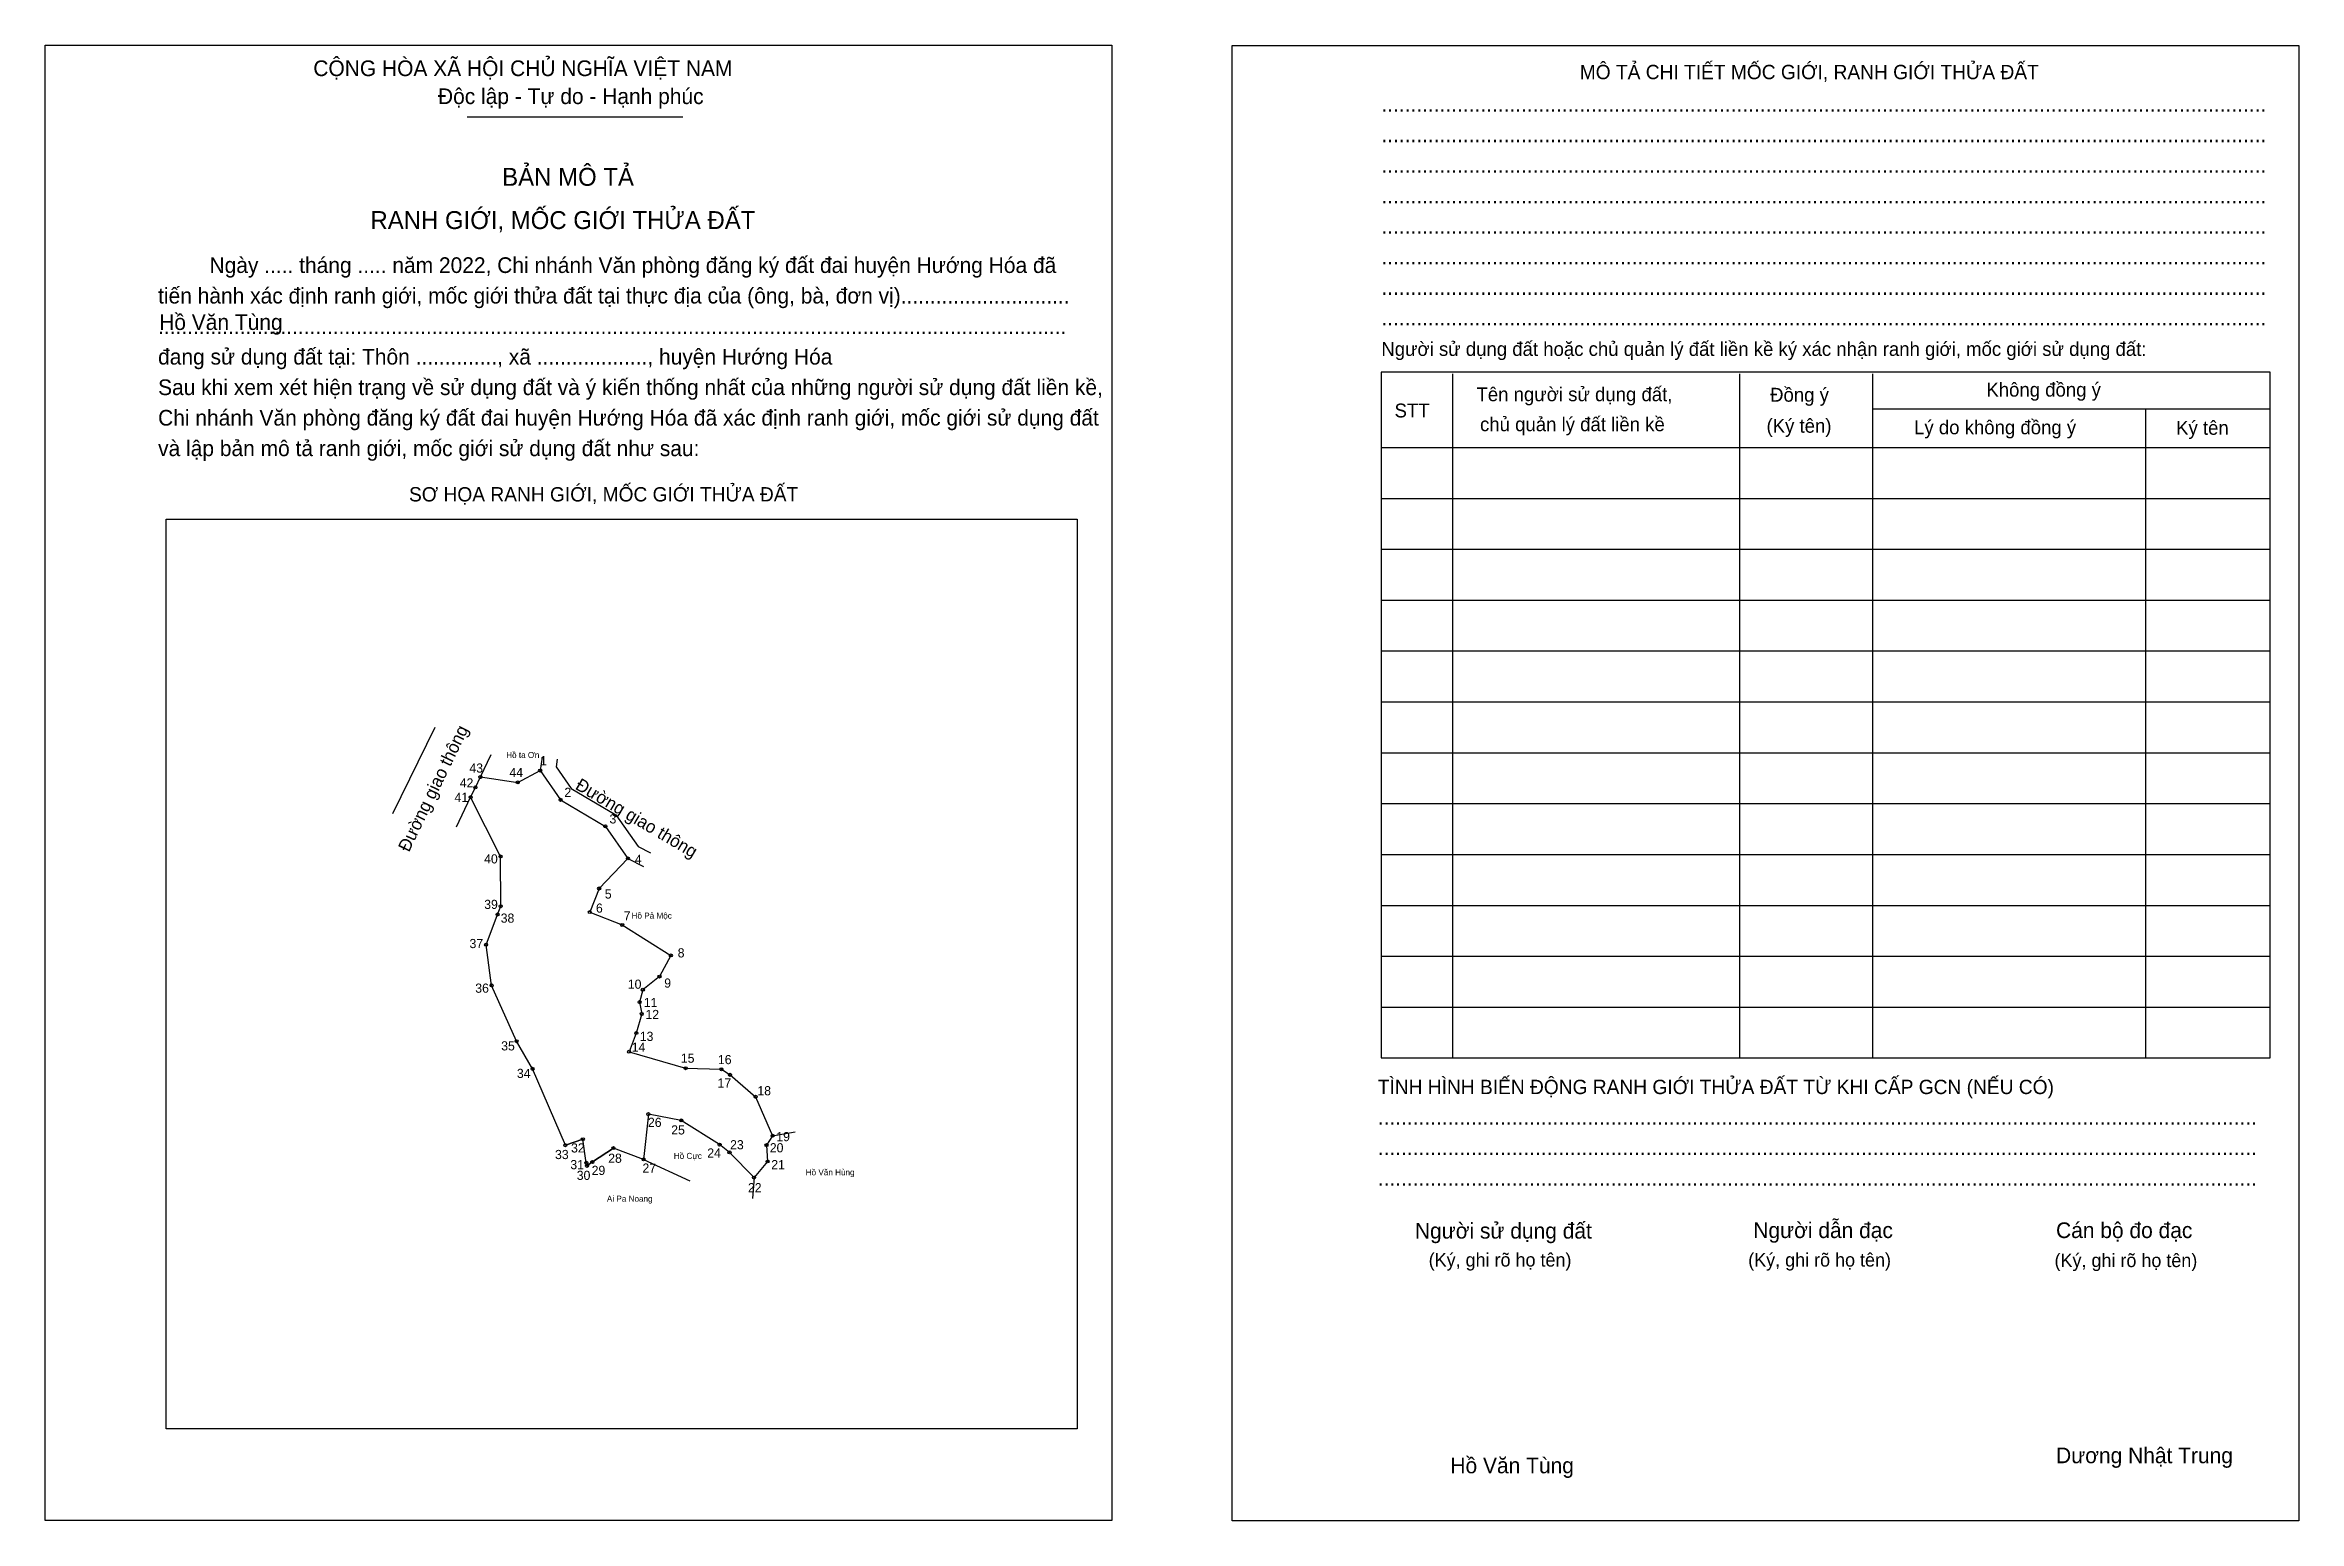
# Model space of a CAD drawing. Extents: x 546451 to 547341, y 1838154 to 1838737.
import ezdxf

# ---------------------------------------------------------------- set-up
doc = ezdxf.new("R2010")
doc.units = 0
for name, color, linetype in [('Level 1', 7, 'Continuous'), ('Level 10', 7, 'Continuous'), ('Level 11', 7, 'Continuous'), ('Level 2', 7, 'Continuous'), ('Level 25', 7, 'Continuous'), ('Level 55', 7, 'Continuous'), ('Level 6', 7, 'Continuous'), ('Level 9', 7, 'Continuous')]:
    doc.layers.add(name, color=color, linetype=linetype)

msp = doc.modelspace()

# ---------------------------------------------------------------- linework, layer by layer
at = {"layer": 'Level 1'}
for p, q in [((546451.43, 1838736.74), (546451.43, 1838736.74)), ((546919.78, 1838736.53), (546919.78, 1838736.53)), ((546618, 1838708.43), (546703.13, 1838708.43)), ((547006.8, 1838607.03), (547006.8, 1838336.99)), ((547120.04, 1838607.03), (547120.04, 1838336.99)), ((547172.44, 1838607.03), (547172.44, 1838336.99)), ((547172.44, 1838593.18), (547329.45, 1838593.18)), ((547280.26, 1838593.18), (547280.26, 1838336.99)), ((546978.69, 1838577.92), (547329.45, 1838577.92)), ((546978.69, 1838557.84), (547329.45, 1838557.84)), ((546499.24, 1838549.61), (546499.24, 1838549.61)), ((546978.69, 1838537.77), (547329.45, 1838537.77)), ((546978.69, 1838517.69), (547329.45, 1838517.69)), ((546978.69, 1838497.61), (547329.45, 1838497.61)), ((546978.69, 1838477.53), (547329.45, 1838477.53)), ((546978.69, 1838457.46), (547329.45, 1838457.46)), ((546978.69, 1838437.38), (547329.45, 1838437.38)), ((546978.69, 1838417.3), (547329.45, 1838417.3)), ((546978.69, 1838397.22), (547329.45, 1838397.22)), ((546978.69, 1838377.15), (547329.45, 1838377.15)), ((546978.69, 1838357.07), (547329.45, 1838357.07)), ((546858.63, 1838190.63), (546858.63, 1838190.63)), ((546872.4, 1838154.49), (546872.4, 1838154.49)), ((547340.75, 1838154.29), (547340.75, 1838154.29))]:
    msp.add_line(p, q, dxfattribs=at)
for points in [[(547329.45, 1838607.64), (546978.69, 1838607.64), (546978.69, 1838336.99), (547329.45, 1838336.99)], [(546499.24, 1838549.61), (546858.63, 1838549.61), (546858.63, 1838190.63), (546499.24, 1838190.63)]]:
    msp.add_lwpolyline(points, close=True, dxfattribs=at)
at = {"layer": 'Level 10'}
msp.add_lwpolyline([(546663.63, 1838304.92), (546656.73, 1838302.56), (546643.78, 1838332.7), (546637.48, 1838343.6), (546627.61, 1838365.65), (546625.45, 1838381.7), (546629.97, 1838393.61), (546631.22, 1838396.89), (546631.16, 1838416.5), (546619.36, 1838439.91), (546621.24, 1838443.8), (546623.2, 1838447.88), (546637.92, 1838445.72), (546646.79, 1838450.43), (546654.82, 1838438.87), (546672.53, 1838428.4), (546681.4, 1838415.74), (546670.07, 1838403.88), (546666.35, 1838394.56), (546679.15, 1838389.5), (546698.35, 1838377.45), (546693.88, 1838369.13), (546687.3, 1838363.92), (546686.01, 1838359.03), (546686.87, 1838354.35), (546684.73, 1838346.8), (546681.88, 1838339.46), (546704.16, 1838332.95), (546718.31, 1838332.52), (546721.71, 1838330.33), (546731.79, 1838321.68), (546738.51, 1838306.3), (546736.09, 1838302.58), (546736.5, 1838296.15), (546731.18, 1838289.81), (546721.5, 1838299.75), (546717.6, 1838302.78), (546702.47, 1838312.34), (546689.48, 1838314.82), (546687.59, 1838296.95), (546675.7, 1838301.42), (546667.39, 1838295.94), (546665.24, 1838294.41), (546664.98, 1838295.61)], close=True, dxfattribs=at)
at = {"layer": 'Level 11'}
for centre in [(546623.2, 1838447.88), (546646.79, 1838450.43), (546619.36, 1838439.91), (546621.24, 1838443.8), (546637.92, 1838445.72), (546654.82, 1838438.87), (546672.53, 1838428.4), (546631.16, 1838416.5), (546681.4, 1838415.74), (546670.07, 1838403.88), (546631.22, 1838396.89), (546666.35, 1838394.56), (546629.97, 1838393.61), (546679.15, 1838389.5), (546625.45, 1838381.7), (546698.35, 1838377.45), (546693.88, 1838369.13), (546627.61, 1838365.65), (546686.01, 1838359.03), (546687.3, 1838363.92), (546686.87, 1838354.35), (546637.48, 1838343.6), (546684.73, 1838346.8), (546643.78, 1838332.7), (546681.88, 1838339.46), (546704.16, 1838332.95), (546718.31, 1838332.52), (546721.71, 1838330.33), (546689.48, 1838314.82), (546731.79, 1838321.68), (546702.47, 1838312.34), (546738.51, 1838306.3), (546656.73, 1838302.56), (546663.63, 1838304.92), (546663.63, 1838304.92), (546675.7, 1838301.42), (546687.59, 1838296.95), (546717.6, 1838302.78), (546721.5, 1838299.75), (546736.09, 1838302.58), (546664.98, 1838295.61), (546665.24, 1838294.41), (546667.39, 1838295.94), (546731.18, 1838289.81), (546736.5, 1838296.15)]:
    msp.add_circle(centre, 0.602, dxfattribs=at)
at = {"layer": 'Level 2'}
for points in [[(546451.44, 1838736.74), (546872.4, 1838736.74), (546872.4, 1838154.49), (546451.44, 1838154.49)], [(546919.79, 1838736.53), (547340.75, 1838736.53), (547340.75, 1838154.29), (546919.79, 1838154.29)]]:
    msp.add_lwpolyline(points, close=True, dxfattribs=at)
at = {"layer": 'Level 25'}
for p, q in [((546588.66, 1838433.44), (546605.4, 1838467.6)), ((546623.2, 1838447.88), (546627.48, 1838456.74)), ((546647.52, 1838455.69), (546646.79, 1838450.43)), ((546653.46, 1838454.87), (546653.05, 1838451.93)), ((546653.05, 1838451.93), (546659.01, 1838443.36)), ((546613.73, 1838428.26), (546619.36, 1838439.91)), ((546623.2, 1838447.88), (546637.92, 1838445.72)), ((546659.01, 1838443.36), (546676.7, 1838432.9)), ((546676.7, 1838432.9), (546685.44, 1838420.42)), ((546681.4, 1838415.74), (546687.61, 1838412.62)), ((546685.44, 1838420.42), (546690.3, 1838417.98)), ((546670.07, 1838403.88), (546666.35, 1838394.56)), ((546627.61, 1838365.65), (546625.45, 1838381.7)), ((546698.35, 1838377.45), (546693.88, 1838369.13)), ((546686.01, 1838359.03), (546686.87, 1838354.35)), ((546656.73, 1838302.56), (546643.78, 1838332.7)), ((546704.16, 1838332.95), (546718.31, 1838332.52)), ((546721.71, 1838330.33), (546731.79, 1838321.68)), ((546738.51, 1838306.3), (546747.4, 1838307.87)), ((546656.73, 1838302.56), (546663.63, 1838304.92)), ((546667.39, 1838295.94), (546675.7, 1838301.42)), ((546721.5, 1838299.75), (546717.6, 1838302.78)), ((546665.24, 1838294.41), (546667.39, 1838295.94)), ((546687.59, 1838296.95), (546705.9, 1838288.54)), ((546731.18, 1838289.81), (546730.6, 1838281.52))]:
    msp.add_line(p, q, dxfattribs=at)

# ---------------------------------------------------------------- texts
at = {"layer": 'Level 1'}
for s, height, p in [('CỘNG HÒA XÃ HỘI CHỦ NGHĨA VIỆT NAM', 6.1835, (546557.27, 1838724.49)), ('MÔ TẢ CHI TIẾT MỐC GIỚI, RANH GIỚI THỬA ĐẤT', 5.6535, (547056.98, 1838723.27)), ('Độc lập - Tự do - Hạnh phúc', 6.1835, (546606.46, 1838713.45)), ('........................................................................................................................................................', 6.18352, (546978.69, 1838710.43)), ('........................................................................................................................................................', 6.18352, (546978.69, 1838698.39)), ('BẢN MÔ TẢ', 7.068, (546631.8, 1838681.2)), ('........................................................................................................................................................', 6.18352, (546978.69, 1838686.34)), ('RANH GIỚI, MỐC GIỚI THỬA ĐẤT', 7.0676, (546579.82, 1838664.13)), ('........................................................................................................................................................', 6.18352, (546978.69, 1838674.29)), ('........................................................................................................................................................', 6.18352, (546978.69, 1838662.25)), ('Ngày ..... tháng ..... năm 2022, Chi nhánh Văn phòng đăng ký đất đai huyện Hướng Hóa đã', 6.1835, (546516.31, 1838646.79)), ('........................................................................................................................................................', 6.18352, (546978.69, 1838650.2)), ('tiến hành xác định ranh giới, mốc giới thửa đất tại thực địa của (ông, bà, đơn vị).............................', 6.18352, (546496.03, 1838634.74)), ('........................................................................................................................................................', 6.18352, (546978.69, 1838638.15)), ('........................................................................................................................................................', 6.18352, (546978.69, 1838626.11)), ('đang sử dụng đất tại: Thôn .............., xã ..................., huyện Hướng Hóa', 6.1835, (546496.03, 1838610.65)), ('............................................................................................................................................................', 6.18352, (546496.03, 1838622.69)), ('Người sử dụng đất hoặc chủ quản lý đất liền kề ký xác nhận ranh giới, mốc giới sử dụng đất:', 5.4774, (546978.69, 1838614.06)), ('Sau khi xem xét hiện trạng về sử dụng đất và ý kiến thống nhất của những người sử dụng đất liền kề,', 6.1835, (546496.03, 1838598.6)), ('Tên người sử dụng đất,', 5.4774, (547016.24, 1838596.19)), ('Đồng ý', 5.477, (547132.09, 1838595.99)), ('Không đồng ý', 5.4774, (547217.42, 1838598)), ('Chi nhánh Văn phòng đăng ký đất đai huyện Hướng Hóa đã xác định ranh giới, mốc giới sử dụng đất', 6.1835, (546496.03, 1838586.56)), ('STT', 5.477, (546983.91, 1838589.77)), ('chủ quản lý đất liền kề', 5.4774, (547017.64, 1838584.35)), ('(Ký tên)', 5.477, (547130.68, 1838583.74)), ('Lý do không đồng ý', 5.4774, (547188.91, 1838583.14)), ('Ký tên', 5.477, (547292.3, 1838582.94)), ('và lập bản mô tả ranh giới, mốc giới sử dụng đất như sau:', 6.1835, (546496.03, 1838574.51)), ('SƠ HỌA RANH GIỚI, MỐC GIỚI THỬA ĐẤT', 5.6535, (546595.03, 1838556.62)), ('TÌNH HÌNH BIẾN ĐỘNG RANH GIỚI THỬA ĐẤT TỪ KHI CẤP GCN (NẾU CÓ)', 5.6535, (546977.29, 1838322.74)), ('.......................................................................................................................................................', 6.18352, (546977.29, 1838310.69)), ('.......................................................................................................................................................', 6.18352, (546977.29, 1838298.64)), ('.......................................................................................................................................................', 6.18352, (546977.29, 1838286.6)), ('Người sử dụng đất', 6.1835, (546991.94, 1838265.72)), ('Người dẫn đạc', 6.1835, (547125.46, 1838265.92)), ('Cán bộ đo đạc', 6.1835, (547244.92, 1838265.92)), ('(Ký, ghi rõ họ tên)', 5.3005, (546997.37, 1838254.67)), ('(Ký, ghi rõ họ tên)', 5.3005, (547123.45, 1838254.67)), ('(Ký, ghi rõ họ tên)', 5.3005, (547244.32, 1838254.47)), ('Dương Nhật Trung', 6.1835, (547244.92, 1838177.07))]:
    msp.add_text(s, height=height, dxfattribs=at).set_placement(p)
at = {"layer": 'Level 10'}
for rotation, p in [(64.2007, (546594.99, 1838417.95)), (329.40878, (546660.28, 1838443.35))]:
    msp.add_text('Đường giao thông', height=5, rotation=rotation, dxfattribs=at).set_placement(p)
at = {"layer": 'Level 55'}
for s, p in [('43', (546622.93, 1838447.88)), ('1', (546646.68, 1838450.43)), ('41', (546619.1, 1838439.91)), ('42', (546620.96, 1838443.8)), ('44', (546637.63, 1838445.72)), ('2', (546654.68, 1838438.87)), ('3', (546672.41, 1838428.4)), ('40', (546630.87, 1838416.5)), ('4', (546681.26, 1838415.74)), ('5', (546669.94, 1838403.88)), ('39', (546630.94, 1838396.89)), ('6', (546666.21, 1838394.56)), ('38', (546629.69, 1838393.61)), ('7', (546679.01, 1838389.5)), ('37', (546625.17, 1838381.7)), ('8', (546698.22, 1838377.45)), ('9', (546693.74, 1838369.13)), ('36', (546627.32, 1838365.65)), ('11', (546685.75, 1838359.03)), ('10', (546687.01, 1838363.92)), ('12', (546686.59, 1838354.35)), ('35', (546637.2, 1838343.6)), ('13', (546684.46, 1838346.8)), ('34', (546643.49, 1838332.7)), ('14', (546681.59, 1838339.46)), ('15', (546703.88, 1838332.95)), ('16', (546718.02, 1838332.52)), ('17', (546721.43, 1838330.33)), ('26', (546689.19, 1838314.82)), ('18', (546731.51, 1838321.68)), ('25', (546702.19, 1838312.34)), ('19', (546738.23, 1838306.3)), ('33', (546656.45, 1838302.56)), ('32', (546663.35, 1838304.92)), ('28', (546675.42, 1838301.42)), ('27', (546687.31, 1838296.95)), ('24', (546717.31, 1838302.78)), ('23', (546721.23, 1838299.75)), ('20', (546735.8, 1838302.58)), ('31', (546664.72, 1838295.61)), ('30', (546664.95, 1838294.41)), ('29', (546667.11, 1838295.94)), ('22', (546730.9, 1838289.81)), ('21', (546736.24, 1838296.15))]:
    msp.add_text(s, height=0.402, dxfattribs=at).set_placement(p)
at = {"layer": 'Level 6'}
for p in [(546496.45, 1838624.3), (547005.94, 1838173.09)]:
    msp.add_text('Hồ Văn Tùng', height=6.1838, dxfattribs=at).set_placement(p)
at = {"layer": 'Level 9'}
for s, height, p in [('Hồ ta Ơn', 2.4, (546633.38, 1838455.36)), ('43', 3.614, (546618.87, 1838449.61)), ('44', 3.614, (546634.66, 1838447.87)), ('1', 3.61, (546646.73, 1838452.53)), ('41', 3.614, (546613, 1838438.07)), ('42', 3.614, (546615.06, 1838443.74)), ('2', 3.61, (546656.33, 1838440)), ('3', 3.61, (546674.14, 1838429.54)), ('40', 3.614, (546624.68, 1838413.76)), ('4', 3.61, (546684.16, 1838413.63)), ('39', 3.614, (546624.71, 1838395.8)), ('6', 3.61, (546668.8, 1838394.34)), ('5', 3.61, (546672.29, 1838399.9)), ('38', 3.614, (546631.21, 1838390.38)), ('7', 3.61, (546679.75, 1838391.28)), ('Hồ Pả Mộc', 2.4, (546682.86, 1838391.96)), ('37', 3.614, (546618.91, 1838380.35)), ('8', 3.61, (546701.05, 1838376.67)), ('9', 3.61, (546695.74, 1838364.75)), ('36', 3.614, (546621.18, 1838362.74)), ('10', 3.614, (546681.37, 1838364.31)), ('11', 3.614, (546687.68, 1838357.07)), ('12', 3.614, (546688.32, 1838352.35)), ('35', 3.614, (546631.41, 1838339.97)), ('14', 3.614, (546682.9, 1838339.43)), ('13', 3.614, (546686.09, 1838343.72)), ('34', 3.614, (546637.61, 1838329.09)), ('15', 3.614, (546702.3, 1838335.11)), ('16', 3.614, (546716.93, 1838334.55)), ('17', 3.614, (546716.76, 1838325.3)), ('18', 3.614, (546732.5, 1838322.26)), ('26', 3.614, (546689.31, 1838309.79)), ('25', 3.614, (546698.5, 1838306.8)), ('19', 3.614, (546739.96, 1838304.16)), ('33', 3.614, (546652.65, 1838297.09)), ('32', 3.614, (546658.98, 1838299.69)), ('28', 3.614, (546673.63, 1838295.62)), ('Hồ Cực', 2.4, (546699.52, 1838297.14)), ('24', 3.614, (546712.72, 1838297.69)), ('23', 3.614, (546721.73, 1838300.94)), ('20', 3.614, (546737.4, 1838299.75)), ('31', 3.614, (546658.69, 1838293.09)), ('30', 3.614, (546661.22, 1838288.86)), ('29', 3.614, (546667.1, 1838290.82)), ('27', 3.614, (546687.15, 1838291.73)), ('21', 3.614, (546737.97, 1838293.09)), ('Hồ Văn Hùng', 2.4, (546751.57, 1838290.68)), ('Ai Pa Noang', 2.4, (546673.12, 1838280.25)), ('22', 3.614, (546728.77, 1838283.99))]:
    msp.add_text(s, height=height, dxfattribs=at).set_placement(p)

doc.saveas('drawing.dxf')
